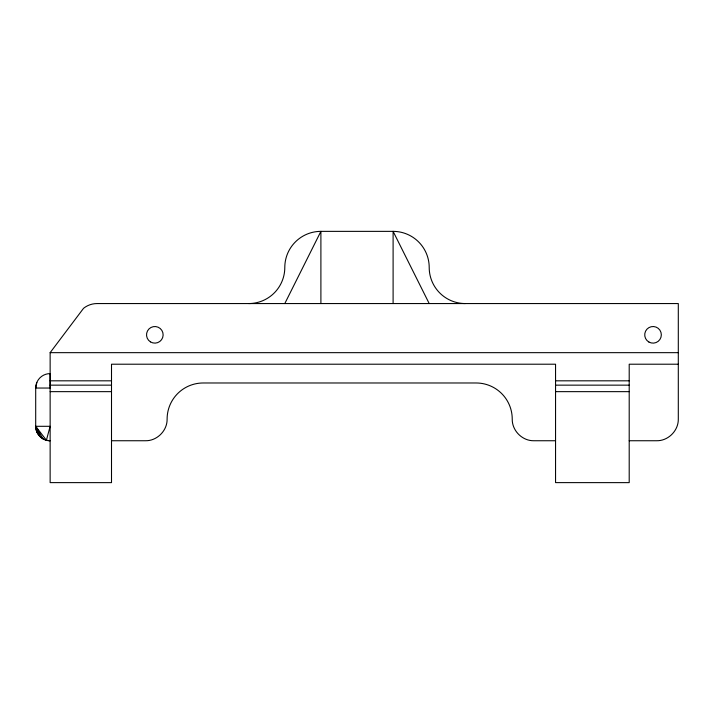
<?xml version="1.0" encoding="UTF-8"?>
<svg xmlns="http://www.w3.org/2000/svg" width="714" height="714" viewBox="0 0 714 714"><rect width="100%" height="100%" fill="white"/><g stroke="black" fill="none" stroke-linecap="round" stroke-linejoin="round"><path stroke-width="1.07" d="M36.798 382.508L35.7 388.041L35.7 426.303C35.655 434.032 42.412 440.797 50.141 440.743A14.441 14.441 0 0 1 35.7 426.303L50.141 426.303L46.401 440.252L35.7 426.303L37.637 433.523M284.797 303.557L320.898 231.363L393.102 231.363A36.102 36.102 0 0 1 429.203 267.455A36.102 36.102 0 0 0 465.305 303.557M678.3 364.211L629.204 364.211L629.204 482.637L555.554 482.619L555.554 364.211L111.509 364.211L111.509 482.637L50.141 482.619L50.141 352.662L83.565 308.287A21.661 21.661 0 0 1 97.068 303.557L678.3 303.557L678.3 419.082C678.541 430.658 668.215 440.984 656.639 440.743L629.204 440.743M50.141 352.662L678.3 352.662M50.141 380.821L111.509 380.821M555.554 380.821L629.204 380.821M50.141 385.149L111.509 385.149M555.554 385.149L629.204 385.149M50.141 391.647L111.509 391.647M555.554 391.647L629.204 391.647M111.509 440.743L145.451 440.743C157.026 440.993 167.353 430.658 167.112 419.082A36.102 36.102 0 0 1 203.213 382.981L476.131 382.981A36.102 36.102 0 0 1 512.233 419.082C511.992 430.658 522.318 440.984 533.894 440.743L555.554 440.743M42.92 438.807L35.7 426.303L39.93 436.513M429.203 303.557L393.102 231.363L393.102 303.557M320.898 303.557L320.898 231.363A36.102 36.102 0 0 0 284.797 267.455A36.102 36.102 0 0 1 248.695 303.557M50.141 373.601L50.141 388.041L35.7 388.041A14.441 14.441 0 0 1 50.141 373.601M150.44 341.872A8.3 8.3 0 0 0 163.131 335.098A8.3 8.3 0 0 0 150.922 327.503A8.3 8.3 0 0 0 150.44 341.872M648.874 342.015A8.3 8.3 0 0 0 661.334 334.821A8.3 8.3 0 0 0 648.874 327.637A8.3 8.3 0 0 0 648.874 342.015"/></g></svg>
